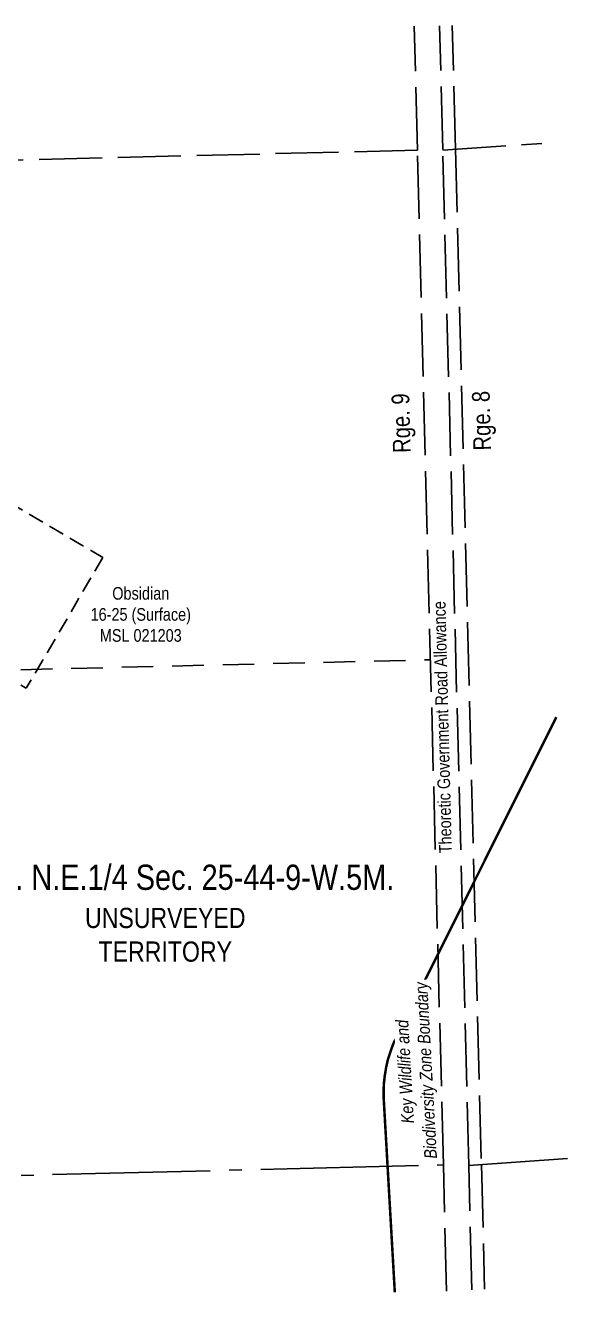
# Model space of a CAD drawing. Extents: x 621851 to 625846, y 5849674 to 5854914.
# Drawn here: x 623505 to 623934, y 5853909 to 5854914 of the extents above; entities that cross this region are included whole.
import ezdxf
from ezdxf.enums import TextEntityAlignment as Align

# ---------------------------------------------------------------- set-up
doc = ezdxf.new("R2010")
doc.units = 0
doc.header["$LTSCALE"] = 5
for name, pattern in [('DASHDOT2', [12.7, 6.35, -3.175, 0, -3.175]), ('foc-ACCESSROAD', [3.75, 2.5, -1.25]), ('foc-LSD', [8, 5, -3]), ('foc-QUARTERLINE', [33, 25, -3, 2, -3]), ('foc-UNSURVEYED', [12.5, 10, -2.5])]:
    doc.linetypes.add(name, pattern=pattern)
for name, color, linetype in [('AS-WILDLIFE', 131, 'DASHDOT2'), ('C-SYMBOL', 7, 'Continuous'), ('C-WS', 13, 'foc-ACCESSROAD'), ('D-TXT', 6, 'Continuous'), ('L-QSEC', 8, 'foc-QUARTERLINE'), ('L-ROAD-T', 7, 'Continuous'), ('L-SECTION-LSD', 7, 'foc-LSD'), ('L-UNS-T', 3, 'Continuous'), ('L-USEC', 7, 'foc-UNSURVEYED')]:
    doc.layers.add(name, color=color, linetype=linetype)
doc.layers.add('C-WS-T', color=13, linetype='Continuous', lineweight=9)
doc.styles.add('175L', font='ARIALN.TTF', dxfattribs={"height": 20})
doc.styles.add('240', font='ARIALN.TTF', dxfattribs={"height": 30})
doc.styles.add('80CG', font='ARIALN.TTF', dxfattribs={"height": 10})
doc.styles.add('80L', font='ARIALN.TTF', dxfattribs={"height": 10})

msp = doc.modelspace()

# ---------------------------------------------------------------- linework, layer by layer
at = {"layer": 'AS-WILDLIFE', "const_width": 2, "flags": 128}
msp.add_lwpolyline([(623797.445, 5853910.122), (623788.688, 5854063), (623788.562, 5854068.5), (623788.75, 5854075), (623789.437, 5854081.5), (623790.5, 5854088), (623791.938, 5854094.5), (623793.875, 5854100.5), (623796.188, 5854107), (623799.125, 5854113), (623925.495, 5854365.951)], dxfattribs=at)
at = {"layer": 'C-WS', "flags": 128}
msp.add_lwpolyline([(623566.095, 5854492.464), (623505.367, 5854388.884), (623479.471, 5854404.066), (623470.839, 5854409.126), (623453.576, 5854419.248), (623401.786, 5854449.612), (623462.515, 5854553.192), (623566.095, 5854492.464)], close=True, dxfattribs=at)
at = {"layer": 'L-QSEC'}
for p, q in [((623856.061, 5854010.755), (623934.436, 5854016.231)), ((623031.385, 5853991.301), (623835.933, 5854011.062))]:
    msp.add_line(p, q, dxfattribs=at)
at = {"layer": 'L-SECTION-LSD'}
msp.add_line((623021.209, 5854391.891), (623825.698, 5854411.347), dxfattribs=at)
at = {"layer": 'L-USEC'}
for p, q in [((623815.372, 5854815.184), (623812.862, 5854913.34)), ((623835.478, 5854815.699), (623832.969, 5854913.826)), ((623845.531, 5854815.956), (623843.022, 5854914.07)), ((623835.488, 5854815.31), (623913.879, 5854820.352)), ((623815.372, 5854815.184), (623010.958, 5854795.427)), ((623835.933, 5854011.062), (623815.372, 5854815.184)), ((623856.061, 5854010.755), (623835.478, 5854815.699)), ((623845.531, 5854815.956), (623866.102, 5854011.456)), ((623838.489, 5853911.13), (623835.933, 5854011.062)), ((623858.582, 5853912.148), (623856.061, 5854010.755)), ((623866.102, 5854011.456), (623868.628, 5853912.676))]:
    msp.add_line(p, q, dxfattribs=at)

# ---------------------------------------------------------------- texts
at = {"layer": 'C-SYMBOL', "color": 3, "style": '175L'}
msp.add_text('Theor. N.E.1/4 Sec. 25-44-9-W.5M.', height=19.99289, dxfattribs=at).set_placement((623616.931, 5854223.061), align=Align.BOTTOM_CENTER)
at = {"layer": 'C-WS-T', "insert": (623596.1, 5854447.268), "char_height": 9.99645, "attachment_point": 5, "style": '80CG'}
msp.add_mtext('\\A1;Obsidian\\P16-25 (Surface)\\PMSL 021203', dxfattribs=at)
at = {"layer": 'D-TXT', "color": 3, "char_height": 13.995, "attachment_point": 1, "rotation": 91.464722, "style": '80L'}
for s, width, insert in [('Rge. 9', 73.75526, (623796.032, 5854575.082)), ('Rge. 8', 63.86109, (623859.759, 5854576.993))]:
    msp.add_mtext_dynamic_manual_height_columns(s, width=width, gutter_width=47.5, heights=[0], dxfattribs=dict(at, insert=insert))
at = {"layer": 'L-ROAD-T', "style": '80L'}
msp.add_text('Theoretic Government Road Allowance', height=9.99645, rotation=91.464174, dxfattribs=at).set_placement((623835.119, 5854357.908), align=Align.MIDDLE_CENTER)
at = {"layer": 'L-UNS-T', "color": 3, "insert": (623615.511, 5854193.376), "char_height": 15.99431, "attachment_point": 5, "style": '80L'}
msp.add_mtext_dynamic_manual_height_columns('UNSURVEYED TERRITORY', width=126.41375, gutter_width=47.5, heights=[0], dxfattribs=at)

# ---------------------------------------------------------------- next in the draw order: texts
at = {"layer": 'AS-WILDLIFE', "insert": (623815.193, 5854085.589), "char_height": 10, "attachment_point": 5, "rotation": 93.207124, "style": '240', "bg_fill": 3, "box_fill_scale": 1.15, "bg_fill_color": 256, "bg_fill_true_color": 256, "bg_fill_transparency": 0}
msp.add_mtext_dynamic_manual_height_columns('\\A1;{\\fArial Narrow|b0|i1|c0|p34;Key Wildlife and\\PBiodiversity Zone Boundary}', width=140.89127, gutter_width=45, heights=[0], dxfattribs=at)

doc.saveas('drawing.dxf')
